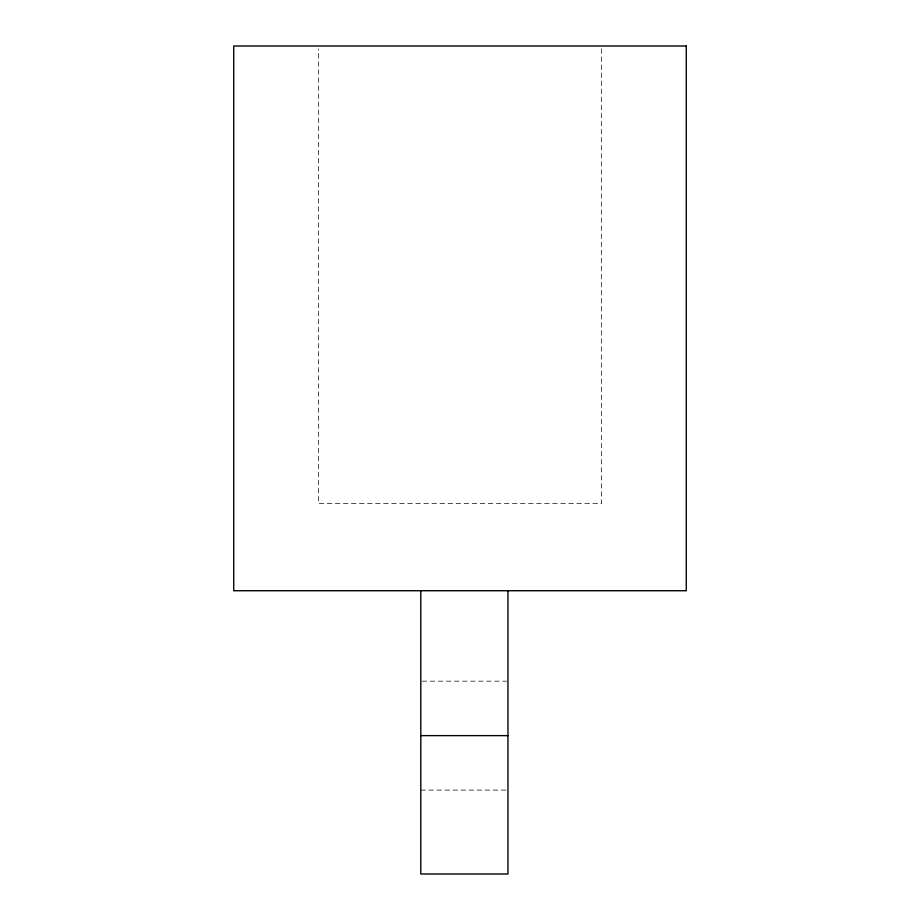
<?xml version="1.0" encoding="UTF-8"?>
<svg xmlns="http://www.w3.org/2000/svg" width="920" height="920" viewBox="0 0 920 920"><rect width="100%" height="100%" fill="white"/><g stroke="black" fill="none" stroke-linecap="round" stroke-linejoin="round"><path stroke-width="0.69" stroke-dasharray="4.6 3.45" d="M422.222 681.168L506.529 681.168M420.796 790.107L506.529 790.107M601.657 48.864L601.657 503.573L318.343 503.573L318.343 48.864"/><path stroke-width="1.38" d="M420.796 735.632L507.955 735.632M507.955 590.732L507.955 874L420.796 874L420.796 590.732M686.274 46L233.726 46L233.726 590.732L686.274 590.732L686.274 46"/></g></svg>
